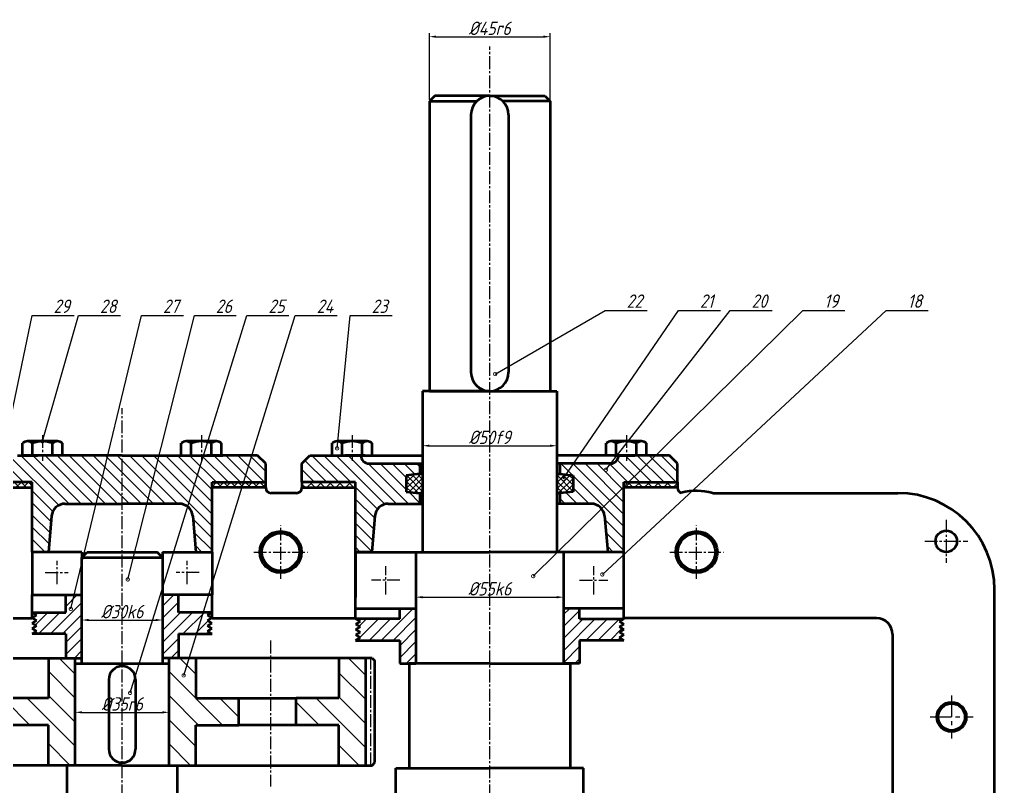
# Model space of a CAD drawing. Header units: millimetres. Extents: x 0 to 3756, y 0 to 2107.
# Drawn here: x 2728.8 to 3092.2, y 1415.7 to 1701.6 of the extents above; entities that cross this region are included whole.
import ezdxf
from ezdxf import colors
from ezdxf.entities.mleader import LeaderData, LeaderLine
from ezdxf.math import Vec2, Vec3

# ---------------------------------------------------------------- set-up
doc = ezdxf.new("R2010")
doc.units = ezdxf.units.MM
doc.header["$LTSCALE"] = 0.25
doc.linetypes.add('CENTER', pattern=[50.8, 31.75, -6.35, 6.35, -6.35])
doc.linetypes.add('CENTER2', pattern=[28.575, 19.05, -3.175, 3.175, -3.175])
for name, color, linetype, lineweight in [('中心线', 7, 'CENTER', 25), ('点划线', 7, 'CENTER2', 25), ('粗实线', 7, 'Continuous', 50), ('细实线', 7, 'Continuous', 25)]:
    doc.layers.add(name, color=color, linetype=linetype, lineweight=lineweight)
doc.styles.add('gbeitc', font='gbeitc.shx', dxfattribs={"height": 5, "bigfont": 'gbcbig.shx'})
doc.dimstyles.new('ISO-25', dxfattribs={"dimtxt": 5, "dimasz": 2.1875, "dimexe": 1.25, "dimexo": 0.625, "dimtad": 1, "dimtoh": 1, "dimdec": 3, "dimdsep": 46, "dimtxsty": 'gbeitc', "dimcen": 2.5, "dimadec": 0, "dimazin": 0, "dimtfac": 1, "dimtdec": 3, "dimtmove": 0, "dimatfit": 3, "dimfxl": 1, "dimarcsym": 0})

# ---------------------------------------------------------------- blocks, each defined once
blk = doc.blocks.new('*D46')
at = {"layer": 'Defpoints', "color": 0, "transparency": 16777216}
for p in [(2926.59, 1695.17), (2881.59, 1671.08), (2926.59, 1671.08)]:
    blk.add_point(p, dxfattribs=at)
at = {"layer": '细实线', "color": 0, "lineweight": -2, "transparency": 16777216}
for p, q in [((2881.59, 1671.71), (2881.59, 1696.42)), ((2884.09, 1695.17), (2924.09, 1695.17)), ((2926.59, 1671.71), (2926.59, 1696.42))]:
    blk.add_line(p, q, dxfattribs=at)
at = {"layer": '细实线', "color": 0, "transparency": 16777216}
for points in [[(2884.09, 1695.59), (2884.09, 1694.75), (2881.59, 1695.17)], [(2924.09, 1695.59), (2924.09, 1694.75), (2926.59, 1695.17)]]:
    blk.add_solid(points, dxfattribs=at)
at = {"layer": '细实线', "color": 0, "transparency": 16777216, "insert": (2904.09, 1698.29), "char_height": 5, "attachment_point": 5, "style": 'gbeitc'}
blk.add_mtext('%%C45r6', dxfattribs=at)
blk = doc.blocks.new('*D47')
at = {"layer": 'Defpoints', "color": 0, "transparency": 16777216}
for p in [(2929.09, 1542.71), (2879.09, 1524.97), (2929.09, 1524.97)]:
    blk.add_point(p, dxfattribs=at)
at = {"layer": '细实线', "color": 0, "lineweight": -2, "transparency": 16777216}
for p, q in [((2879.09, 1525.6), (2879.09, 1543.96)), ((2881.59, 1542.71), (2926.59, 1542.71)), ((2929.09, 1525.6), (2929.09, 1543.96))]:
    blk.add_line(p, q, dxfattribs=at)
at = {"layer": '细实线', "color": 0, "transparency": 16777216}
for points in [[(2881.59, 1543.13), (2881.59, 1542.29), (2879.09, 1542.71)], [(2926.59, 1543.13), (2926.59, 1542.29), (2929.09, 1542.71)]]:
    blk.add_solid(points, dxfattribs=at)
at = {"layer": '细实线', "color": 0, "transparency": 16777216, "insert": (2904.09, 1545.84), "char_height": 5, "attachment_point": 5, "style": 'gbeitc'}
blk.add_mtext('%%C50f9', dxfattribs=at)
blk = doc.blocks.new('*D48')
at = {"layer": 'Defpoints', "color": 0, "transparency": 16777216}
for p in [(2931.59, 1486.26), (2876.59, 1482.08), (2931.59, 1482.08)]:
    blk.add_point(p, dxfattribs=at)
at = {"layer": '细实线', "color": 0, "lineweight": -2, "transparency": 16777216}
for p, q in [((2876.59, 1482.71), (2876.59, 1487.51)), ((2931.59, 1482.71), (2931.59, 1487.51)), ((2879.09, 1486.26), (2929.09, 1486.26))]:
    blk.add_line(p, q, dxfattribs=at)
at = {"layer": '细实线', "color": 0, "transparency": 16777216}
for points in [[(2879.09, 1486.67), (2879.09, 1485.84), (2876.59, 1486.26)], [(2929.09, 1486.67), (2929.09, 1485.84), (2931.59, 1486.26)]]:
    blk.add_solid(points, dxfattribs=at)
at = {"layer": '细实线', "color": 0, "transparency": 16777216, "insert": (2904.09, 1489.38), "char_height": 5, "attachment_point": 5, "style": 'gbeitc'}
blk.add_mtext('%%C55k6', dxfattribs=at)
blk = doc.blocks.new('*D53')
at = {"layer": 'Defpoints', "color": 0, "transparency": 16777216}
for p in [(2749.59, 1461.58), (2784.59, 1461.58), (2784.59, 1443.34)]:
    blk.add_point(p, dxfattribs=at)
at = {"layer": '细实线', "color": 0, "lineweight": -2, "transparency": 16777216}
for p, q in [((2749.59, 1460.96), (2749.59, 1442.09)), ((2784.59, 1460.96), (2784.59, 1442.09)), ((2752.09, 1443.34), (2782.09, 1443.34))]:
    blk.add_line(p, q, dxfattribs=at)
at = {"layer": '细实线', "color": 0, "transparency": 16777216}
for points in [[(2752.09, 1443.76), (2752.09, 1442.93), (2749.59, 1443.34)], [(2782.09, 1443.76), (2782.09, 1442.93), (2784.59, 1443.34)]]:
    blk.add_solid(points, dxfattribs=at)
at = {"layer": '细实线', "color": 0, "transparency": 16777216, "insert": (2767.09, 1446.47), "char_height": 5, "attachment_point": 5, "style": 'gbeitc'}
blk.add_mtext('%%C35r6', dxfattribs=at)
blk = doc.blocks.new('*D54')
at = {"layer": 'Defpoints', "color": 0, "transparency": 16777216}
for p in [(2752.09, 1487.08), (2782.09, 1487.08), (2782.09, 1477.75)]:
    blk.add_point(p, dxfattribs=at)
at = {"layer": '细实线', "color": 0, "lineweight": -2, "transparency": 16777216}
for p, q in [((2752.09, 1486.46), (2752.09, 1476.5)), ((2782.09, 1486.46), (2782.09, 1476.5)), ((2754.59, 1477.75), (2779.59, 1477.75))]:
    blk.add_line(p, q, dxfattribs=at)
at = {"layer": '细实线', "color": 0, "transparency": 16777216}
for points in [[(2754.59, 1478.17), (2754.59, 1477.33), (2752.09, 1477.75)], [(2779.59, 1478.17), (2779.59, 1477.33), (2782.09, 1477.75)]]:
    blk.add_solid(points, dxfattribs=at)
at = {"layer": '细实线', "color": 0, "transparency": 16777216, "insert": (2767.09, 1480.88), "char_height": 5, "attachment_point": 5, "style": 'gbeitc'}
blk.add_mtext('%%C30k6', dxfattribs=at)
blk = doc.blocks.new('_DotSmall')
at = {"color": 0, "linetype": 'ByBlock', "const_width": 0.5}
blk.add_lwpolyline([(-0.0625, 0, 1), (0.0625, 0, 1)], format="xyb", close=True, dxfattribs=at)

msp = doc.modelspace()

# ---------------------------------------------------------------- hatches: boundary and pattern name
at = {"layer": '点划线'}
h = msp.add_hatch(dxfattribs=at)
h.set_pattern_fill('ANSI31', color=256, angle=180)
h.set_pattern_definition([(225, (184.815, 277.62), (2.245064, -2.245064), [])])
h.paths.add_polyline_path([(2876.5918, 1342.5847), (2871.5918, 1342.5847), (2870.5918, 1342.5847), (2870.5918, 1340.0847), (2854.0894, 1340.0847), (2855.8194, 1339.0847), (2854.0894, 1338.0847), (2855.8194, 1337.0847), (2854.0894, 1336.0847), (2855.8194, 1335.0847), (2854.0894, 1334.0847), (2855.8194, 1333.0847), (2854.0894, 1332.0847), (2870.5918, 1332.0847), (2870.5918, 1327.5847), (2876.5918, 1327.5847)])
h.paths.add_polyline_path([(2954.0942, 1336.0847), (2952.3642, 1337.0847), (2954.0942, 1338.0847), (2952.3642, 1339.0847), (2954.0942, 1340.0847), (2937.5918, 1340.0847), (2937.5918, 1342.5847), (2936.5918, 1342.5847), (2931.5918, 1342.5847), (2931.5918, 1327.5847), (2937.5918, 1327.5847), (2937.5918, 1332.0847), (2954.0942, 1332.0847), (2952.3642, 1333.0847), (2954.0942, 1334.0847), (2952.3642, 1335.0847)])
h.paths.add_polyline_path([(2876.5918, 1482.0847), (2870.5918, 1482.0847), (2870.5918, 1478.1774), (2854.0712, 1478.1774), (2855.8012, 1477.1774), (2854.0712, 1476.1774), (2855.8012, 1475.1774), (2854.0712, 1474.1774), (2855.8012, 1473.1774), (2854.0712, 1472.1774), (2855.8012, 1471.1774), (2854.0712, 1470.1774), (2870.5918, 1470.1774), (2870.5918, 1461.5847), (2876.5918, 1461.5847)])
h.paths.add_polyline_path([(2952.3823, 1475.1774), (2954.1123, 1476.1774), (2952.3823, 1477.1774), (2954.1123, 1478.1774), (2937.5918, 1478.1774), (2937.5918, 1482.0847), (2931.5918, 1482.0847), (2931.5918, 1461.5847), (2937.5918, 1461.5847), (2937.5918, 1470.1774), (2954.1123, 1470.1774), (2952.3823, 1471.1774), (2954.1123, 1472.1774), (2952.3823, 1473.1774), (2954.1123, 1474.1774)])
at = {"layer": '细实线'}
h = msp.add_hatch(dxfattribs=at)
h.set_pattern_fill('ANSI31', color=256, angle=90)
h.set_pattern_definition([(135, (4085.9597, -1303.758), (-2.245064, -2.245064), [])])
h.paths.add_polyline_path([(2740.7867, 1293.142), (2739.5918, 1306.5847), (2733.5918, 1306.5847), (2733.5918, 1290.5847), (2733.5918, 1282.5847), (2733.5918, 1280.5847), (2713.5918, 1280.5847), (2713.5918, 1273.5847), (2716.5918, 1270.5847), (2719.0918, 1270.5847), (2728.0918, 1270.5847), (2735.5918, 1270.5847), (2737.0649, 1270.5847), (2767.0918, 1270.5847), (2767.0918, 1288.5847), (2745.767, 1288.5847, -0.3884789)])
h.paths.add_polyline_path([(2788.4165, 1288.5847), (2767.0918, 1288.5847), (2767.0918, 1270.5847), (2797.1187, 1270.5847), (2804.6242, 1270.5847), (2806.0918, 1270.5847), (2815.0918, 1270.5847), (2817.5918, 1270.5847), (2820.5918, 1273.5847), (2820.5918, 1280.5847), (2800.5918, 1280.5847), (2800.5918, 1282.5847), (2800.5918, 1290.5847), (2800.5918, 1306.5847), (2794.5918, 1306.5847), (2793.3969, 1293.142, -0.3884789)])
h.paths.add_polyline_path([(2737.0649, 1539.0847), (2729.5593, 1539.0847), (2728.0918, 1539.0847), (2719.0918, 1539.0847), (2716.5918, 1539.0847), (2713.5918, 1536.0847), (2713.5918, 1529.0847), (2733.5918, 1529.0847), (2733.5918, 1527.0847), (2733.5918, 1519.0847), (2733.5918, 1503.0847), (2739.5918, 1503.0847), (2740.7867, 1516.5274, -0.3884789), (2745.767, 1521.0847), (2767.0918, 1521.0847), (2767.0918, 1539.0847)])
h.paths.add_polyline_path([(2767.0918, 1539.0847), (2767.0918, 1521.0847), (2788.4165, 1521.0847, -0.3884789), (2793.3969, 1516.5274), (2794.5918, 1503.0847), (2800.5918, 1503.0847), (2800.5918, 1519.0847), (2800.5918, 1527.0847), (2800.5918, 1529.0847), (2820.5918, 1529.0847), (2820.5918, 1536.0847), (2817.5918, 1539.0847), (2815.0918, 1539.0847), (2806.0918, 1539.0847), (2798.5918, 1539.0847), (2797.1187, 1539.0847)])
h = msp.add_hatch(dxfattribs=at)
h.set_pattern_fill('ANSI31', color=256, angle=90)
h.set_pattern_definition([(135, (3866.645, -1303.758), (-2.245064, -2.245064), [])])
h.paths.add_polyline_path([(2866.267, 1288.5847, -0.3884789), (2861.2867, 1293.142), (2860.0918, 1306.5847), (2854.0918, 1306.5847), (2854.0918, 1290.5847), (2854.0918, 1282.5847), (2854.0918, 1280.5847), (2834.0918, 1280.5847), (2834.0918, 1273.5847), (2837.0918, 1270.5847), (2839.5918, 1270.5847), (2904.0918, 1270.5847), (2904.0918, 1288.5847)])
h.paths.add_polyline_path([(2904.0918, 1288.5847), (2904.0918, 1270.5847), (2968.5918, 1270.5847), (2971.0918, 1270.5847), (2974.0918, 1273.5847), (2974.0918, 1280.5847), (2954.0918, 1280.5847), (2954.0918, 1282.5847), (2954.0918, 1290.5847), (2954.0918, 1306.5847), (2948.0918, 1306.5847), (2946.8969, 1293.142, -0.3884789), (2941.9165, 1288.5847)])
h.paths.add_polyline_path([(2859.0918, 1536.0847, -0.41421356), (2856.0918, 1539.0847), (2850.0593, 1539.0847), (2848.5918, 1539.0847), (2839.5918, 1539.0847), (2837.0918, 1539.0847), (2834.0918, 1536.0847), (2834.0918, 1529.0847), (2854.0918, 1529.0847), (2854.0918, 1527.0847), (2854.0918, 1519.0847), (2854.0918, 1503.0847), (2860.0918, 1503.0847), (2861.2867, 1516.5274, -0.3884789), (2866.267, 1521.0847), (2873.0918, 1521.0847), (2877.9995, 1521.0847), (2877.9995, 1524.9708), (2872.9995, 1525.5847), (2872.9995, 1531.5847), (2877.9995, 1532.1986), (2877.9995, 1536.0847), (2873.0918, 1536.0847)])
h.paths.add_polyline_path([(2935.0918, 1536.0847), (2930.1841, 1536.0847), (2930.1841, 1532.1986), (2935.1841, 1531.5847), (2935.1841, 1525.5847), (2930.1841, 1524.9708), (2930.1841, 1521.0847), (2935.0918, 1521.0847), (2941.9165, 1521.0847, -0.3884789), (2946.8969, 1516.5274), (2948.0918, 1503.0847), (2954.0918, 1503.0847), (2954.0918, 1519.0847), (2954.0918, 1527.0847), (2954.0918, 1529.0847), (2974.0918, 1529.0847), (2974.0918, 1536.0847), (2971.0918, 1539.0847), (2968.5918, 1539.0847), (2959.5918, 1539.0847), (2952.0918, 1539.0847, -0.41421356), (2949.0918, 1536.0847)])
h = msp.add_hatch(dxfattribs=at)
h.set_pattern_fill('ANSI37', color=256, scale=0.5, angle=180)
h.set_pattern_definition([(225, (184.815, 277.62), (1.122532, -1.122532), []), (315, (184.815, 277.62), (1.122532, 1.122532), [])])
h.paths.add_polyline_path([(2872.9995, 1525.5847), (2877.9995, 1524.9708), (2879.0918, 1524.9708), (2879.0918, 1532.1986), (2877.9995, 1532.1986), (2872.9995, 1531.5847)])
h.paths.add_polyline_path([(2930.1841, 1532.1986), (2929.0918, 1532.1986), (2929.0918, 1524.9708), (2930.1841, 1524.9708), (2935.1841, 1525.5847), (2935.1841, 1531.5847)])
h = msp.add_hatch(dxfattribs=at)
h.set_pattern_fill('ANSI37', color=256, scale=0.6, angle=180)
h.set_pattern_definition([(225, (4085.9597, -1303.7581), (1.3470384, -1.3470384), []), (315, (4085.9597, -1303.7581), (1.3470384, 1.3470384), [])])
h.paths.add_polyline_path([(2713.5918, 1282.5847), (2713.5918, 1280.5847), (2733.5918, 1280.5847), (2733.5918, 1282.5847)])
h.paths.add_polyline_path([(2820.5918, 1280.5847), (2820.5918, 1282.5847), (2800.5918, 1282.5847), (2800.5918, 1280.5847)])
h.paths.add_polyline_path([(2713.5918, 1529.0847), (2713.5918, 1527.0847), (2733.5918, 1527.0847), (2733.5918, 1529.0847)])
h.paths.add_polyline_path([(2820.5918, 1527.0847), (2820.5918, 1529.0847), (2800.5918, 1529.0847), (2800.5918, 1527.0847)])
h = msp.add_hatch(dxfattribs=at)
h.set_pattern_fill('ANSI37', color=256, scale=0.8, angle=180)
h.set_pattern_definition([(225, (3866.645, -1303.758), (1.7960512, -1.7960512), []), (315, (3866.645, -1303.758), (1.7960512, 1.7960512), [])])
h.paths.add_polyline_path([(2834.0918, 1282.5847), (2834.0918, 1280.5847), (2854.0918, 1280.5847), (2854.0918, 1282.5847)])
h.paths.add_polyline_path([(2954.0918, 1282.5847), (2954.0918, 1280.5847), (2974.0918, 1280.5847), (2974.0918, 1282.5847)])
h.paths.add_polyline_path([(2834.0918, 1529.0847), (2834.0918, 1527.0847), (2854.0918, 1527.0847), (2854.0918, 1529.0847)])
h.paths.add_polyline_path([(2974.0918, 1527.0847), (2974.0918, 1529.0847), (2954.0918, 1529.0847), (2954.0918, 1527.0847)])
h = msp.add_hatch(dxfattribs=at)
h.set_pattern_fill('ANSI31', color=256, angle=180)
h.set_pattern_definition([(225, (4085.9597, -1303.758), (2.245064, -2.245064), [])])
h.paths.add_polyline_path([(2733.5918, 1337.0847), (2735.3218, 1336.0847), (2733.5918, 1335.0847), (2735.3218, 1334.0847), (2733.5918, 1333.0847), (2735.3218, 1332.0847), (2733.5918, 1331.0847), (2735.3218, 1330.0847), (2733.5918, 1329.0847), (2746.0918, 1329.0847), (2746.0918, 1322.5847), (2752.0918, 1322.5847), (2752.0918, 1341.0847), (2746.0918, 1341.0847), (2746.0918, 1337.0847)])
h.paths.add_polyline_path([(2746.0918, 1472.5847), (2746.0918, 1463.5847), (2752.0918, 1463.5847), (2752.0918, 1487.0847), (2746.0918, 1487.0847), (2746.0918, 1480.5847), (2733.5918, 1480.5847), (2735.3218, 1479.5847), (2733.5918, 1478.5847), (2735.3218, 1477.5847), (2733.5918, 1476.5847), (2735.3218, 1475.5847), (2733.5918, 1474.5847), (2735.3218, 1473.5847), (2733.5918, 1472.5847)])
h.paths.add_polyline_path([(2788.0918, 1329.0847), (2800.5918, 1329.0847), (2798.8618, 1330.0847), (2800.5918, 1331.0847), (2798.8618, 1332.0847), (2800.5918, 1333.0847), (2798.8618, 1334.0847), (2800.5918, 1335.0847), (2798.8618, 1336.0847), (2800.5918, 1337.0847), (2788.0918, 1337.0847), (2788.0918, 1341.0847), (2782.0918, 1341.0847), (2782.0918, 1322.5847), (2788.0918, 1322.5847)])
h.paths.add_polyline_path([(2782.0918, 1463.5847), (2788.0918, 1463.5847), (2788.0918, 1472.5847), (2800.5918, 1472.5847), (2798.8618, 1473.5847), (2800.5918, 1474.5847), (2798.8618, 1475.5847), (2800.5918, 1476.5847), (2798.8618, 1477.5847), (2800.5918, 1478.5847), (2798.8618, 1479.5847), (2800.5918, 1480.5847), (2788.0918, 1480.5847), (2788.0918, 1487.0847), (2782.0918, 1487.0847)])
h = msp.add_hatch(dxfattribs=at)
h.set_pattern_fill('ANSI31', color=256, scale=2, angle=90)
h.set_pattern_definition([(135, (184.815, 277.62), (-4.490128, -4.490128), [])])
h.paths.add_polyline_path([(2686.2768, 1448.5847), (2686.2768, 1463.5847), (2676.2768, 1463.5847), (2676.2768, 1423.5847), (2686.2768, 1423.5847), (2686.2768, 1438.5847), (2702.2768, 1438.5847), (2702.2768, 1448.5847)])
h.paths.add_polyline_path([(2723.5918, 1448.5847), (2723.5918, 1438.5847), (2739.5918, 1438.5847), (2739.5918, 1423.5847), (2749.5918, 1423.5847), (2749.5918, 1462.5847), (2749.5918, 1463.5847), (2746.0918, 1463.5847), (2739.5918, 1463.5847), (2739.5918, 1448.5847)])
h.paths.add_polyline_path([(2794.5918, 1438.5847), (2810.5918, 1438.5847), (2810.5918, 1448.5847), (2794.5918, 1448.5847), (2794.5918, 1463.5847), (2784.5918, 1463.5847), (2784.5918, 1462.5847), (2784.5918, 1423.5847), (2794.5918, 1423.5847)])
h.paths.add_polyline_path([(2857.9068, 1463.5847), (2847.9068, 1463.5847), (2847.9068, 1448.5847), (2831.9068, 1448.5847), (2831.9068, 1438.5847), (2847.9068, 1438.5847), (2847.9068, 1423.5847), (2857.9068, 1423.5847)])

# ---------------------------------------------------------------- linework, layer by layer
at = {"layer": '中心线'}
for p, q in [((3076.2259, 1449.634), (3076.2259, 1433.634)), ((3068.2259, 1441.634), (3084.2259, 1441.634))]:
    msp.add_line(p, q, dxfattribs=at)
at = {"layer": '点划线'}
for p, q in [((2904.0918, 1254.4958), (2904.0918, 1691.4997)), ((2767.0918, 1254.4958), (2767.0918, 1556.6568)), ((2737.3933, 1546.6934), (2737.3933, 1537.1322)), ((2796.6173, 1546.6934), (2796.6173, 1537.1322)), ((2852.8234, 1546.6934), (2852.8234, 1537.1322)), ((2955.0142, 1546.6934), (2955.0142, 1537.1322)), ((2826.1785, 1493.0847), (2826.1785, 1513.0847)), ((2981.1914, 1493.0847), (2981.1914, 1513.0847)), ((3074.2259, 1515.0847), (3074.2259, 1499.0847)), ((3066.2259, 1507.0847), (3082.2259, 1507.0847)), ((2816.1785, 1503.0847), (2836.1785, 1503.0847)), ((2971.1914, 1503.0847), (2991.1914, 1503.0847)), ((2742.8418, 1491.1044), (2742.8418, 1499.8058)), ((2791.3418, 1491.1044), (2791.3418, 1499.8058)), ((2865.3418, 1487.3114), (2865.3418, 1497.858)), ((2942.8418, 1487.3114), (2942.8418, 1497.858)), ((2738.4455, 1495.4551), (2746.918, 1495.4551)), ((2795.738, 1495.4551), (2787.2655, 1495.4551)), ((2870.6151, 1492.5847), (2860.0685, 1492.5847)), ((2937.5685, 1492.5847), (2948.1151, 1492.5847)), ((2822.4368, 1470.0736), (2822.4368, 1415.7551)), ((2859.7818, 1423.5847), (2859.7818, 1463.5847))]:
    msp.add_line(p, q, dxfattribs=at)
at = {"layer": '粗实线'}
for p, q in [((2883.5918, 1673.0847), (2881.5918, 1671.0847)), ((2904.0918, 1673.0847), (2883.5918, 1673.0847)), ((2904.0918, 1673.0847), (2924.5918, 1673.0847)), ((2924.5918, 1673.0847), (2926.5918, 1671.0847)), ((2881.5918, 1671.0847), (2881.5918, 1563.0847)), ((2881.5918, 1671.0847), (2899.1928, 1671.0847)), ((2926.5918, 1671.0847), (2908.9907, 1671.0847)), ((2926.5918, 1671.0847), (2926.5918, 1563.0847)), ((2897.0918, 1666.0847), (2897.0918, 1570.0847)), ((2911.0918, 1666.0847), (2911.0918, 1570.0847)), ((2904.0918, 1563.0847), (2879.0918, 1563.0847)), ((2879.0918, 1563.0847), (2879.0918, 1503.0847)), ((2881.5918, 1563.0847), (2904.0918, 1563.0847)), ((2904.0918, 1563.0847), (2926.5918, 1563.0847)), ((2904.0918, 1563.0847), (2929.0918, 1563.0847)), ((2929.0918, 1563.0847), (2929.0918, 1503.0847)), ((2729.8877, 1539.0847), (2729.8877, 1543.6075)), ((2743.0225, 1544.3847), (2731.7641, 1544.3847)), ((2733.6405, 1539.0847), (2733.6405, 1543.6075)), ((2741.1461, 1539.0847), (2741.1461, 1543.6075)), ((2744.8988, 1539.0847), (2744.8988, 1543.6075)), ((2789.1117, 1539.0847), (2789.1117, 1543.6075)), ((2802.2465, 1544.3847), (2790.9881, 1544.3847)), ((2792.8645, 1539.0847), (2792.8645, 1543.6075)), ((2800.3701, 1539.0847), (2800.3701, 1543.6075)), ((2804.1228, 1539.0847), (2804.1228, 1543.6075)), ((2845.3178, 1539.0847), (2845.3178, 1543.6075)), ((2858.4526, 1544.3847), (2847.1942, 1544.3847)), ((2849.0706, 1539.0847), (2849.0706, 1543.6075)), ((2856.5762, 1539.0847), (2856.5762, 1543.6075)), ((2860.329, 1539.0847), (2860.329, 1543.6075)), ((2947.5087, 1539.0847), (2947.5087, 1543.6075)), ((2960.6434, 1544.3847), (2949.385, 1544.3847)), ((2951.2614, 1539.0847), (2951.2614, 1543.6075)), ((2958.767, 1539.0847), (2958.767, 1543.6075)), ((2962.5198, 1539.0847), (2962.5198, 1543.6075)), ((2728.0918, 1539.0847), (2735.5918, 1539.0847)), ((2737.0649, 1539.0847), (2729.5593, 1539.0847)), ((2767.0918, 1539.0847), (2737.0649, 1539.0847)), ((2767.0918, 1539.0847), (2797.1187, 1539.0847)), ((2797.1187, 1539.0847), (2804.6242, 1539.0847)), ((2806.0918, 1539.0847), (2798.5918, 1539.0847)), ((2815.0918, 1539.0847), (2806.0918, 1539.0847)), ((2817.5918, 1539.0847), (2815.0918, 1539.0847)), ((2820.5918, 1536.0847), (2817.5918, 1539.0847)), ((2834.0918, 1536.0847), (2837.0918, 1539.0847)), ((2837.0918, 1539.0847), (2839.5918, 1539.0847)), ((2839.5918, 1539.0847), (2848.5918, 1539.0847)), ((2848.5918, 1539.0847), (2856.0918, 1539.0847)), ((2857.5649, 1539.0847), (2850.0593, 1539.0847)), ((2856.0918, 1539.0847), (2879.0918, 1539.0847)), ((2857.5649, 1539.0847), (2865.0704, 1539.0847)), ((2952.0918, 1539.0847), (2929.0918, 1539.0847)), ((2950.6187, 1539.0847), (2943.1131, 1539.0847)), ((2950.6187, 1539.0847), (2958.1242, 1539.0847)), ((2959.5918, 1539.0847), (2952.0918, 1539.0847)), ((2968.5918, 1539.0847), (2959.5918, 1539.0847)), ((2971.0918, 1539.0847), (2968.5918, 1539.0847)), ((2974.0918, 1536.0847), (2971.0918, 1539.0847)), ((2820.5918, 1529.0847), (2820.5918, 1536.0847)), ((2834.0918, 1529.0847), (2834.0918, 1536.0847)), ((2859.0918, 1536.0847), (2873.0918, 1536.0847)), ((2873.0918, 1536.0847), (2879.0918, 1536.0847)), ((2877.9995, 1536.0847), (2877.9995, 1532.1986)), ((2935.0918, 1536.0847), (2929.0918, 1536.0847)), ((2930.1841, 1536.0847), (2930.1841, 1532.1986)), ((2949.0918, 1536.0847), (2935.0918, 1536.0847)), ((2974.0918, 1529.0847), (2974.0918, 1536.0847)), ((2877.9995, 1532.1986), (2872.9995, 1531.5847)), ((2872.9995, 1531.5847), (2872.9995, 1525.5847)), ((2879.0918, 1532.1986), (2877.9995, 1532.1986)), ((2929.0918, 1532.1986), (2930.1841, 1532.1986)), ((2930.1841, 1532.1986), (2935.1841, 1531.5847)), ((2935.1841, 1531.5847), (2935.1841, 1525.5847)), ((2733.5918, 1529.0847), (2713.5918, 1529.0847)), ((2713.5918, 1527.0847), (2733.5918, 1527.0847)), ((2733.5918, 1527.0847), (2733.5918, 1529.0847)), ((2733.5918, 1519.0847), (2733.5918, 1527.0847)), ((2800.5918, 1527.0847), (2800.5918, 1529.0847)), ((2800.5918, 1529.0847), (2820.5918, 1529.0847)), ((2800.5918, 1519.0847), (2800.5918, 1527.0847)), ((2820.5918, 1527.0847), (2800.5918, 1527.0847)), ((2820.5918, 1527.0847), (2820.5918, 1529.0847)), ((2834.0918, 1529.0847), (2834.0918, 1527.0847)), ((2854.0918, 1529.0847), (2834.0918, 1529.0847)), ((2834.0918, 1527.0847), (2854.0918, 1527.0847)), ((2854.0918, 1527.0847), (2854.0918, 1529.0847)), ((2854.0918, 1519.0847), (2854.0918, 1527.0847)), ((2954.0918, 1527.0847), (2954.0918, 1529.0847)), ((2954.0918, 1529.0847), (2974.0918, 1529.0847)), ((2954.0918, 1519.0847), (2954.0918, 1527.0847)), ((2974.0918, 1527.0847), (2954.0918, 1527.0847)), ((2974.0918, 1529.0847), (2974.0918, 1527.0847)), ((2832.0918, 1525.0847), (2822.5918, 1525.0847)), ((2872.9995, 1525.5847), (2877.9995, 1524.9708)), ((2877.9995, 1524.9708), (2877.9995, 1521.0847)), ((2877.9995, 1524.9708), (2879.0918, 1524.9708)), ((2930.1841, 1524.9708), (2929.0918, 1524.9708)), ((2935.1841, 1525.5847), (2930.1841, 1524.9708)), ((2930.1841, 1524.9708), (2930.1841, 1521.0847)), ((2987.2262, 1525.0847), (3056.2259, 1525.0847)), ((2733.5918, 1503.0847), (2733.5918, 1519.0847)), ((2745.767, 1521.0847), (2767.0918, 1521.0847)), ((2788.4165, 1521.0847), (2767.0918, 1521.0847)), ((2800.5918, 1503.0847), (2800.5918, 1519.0847)), ((2854.0918, 1503.0847), (2854.0918, 1519.0847)), ((2866.267, 1521.0847), (2873.0918, 1521.0847)), ((2873.0918, 1521.0847), (2879.0918, 1521.0847)), ((2935.0918, 1521.0847), (2929.0918, 1521.0847)), ((2941.9165, 1521.0847), (2935.0918, 1521.0847)), ((2954.0918, 1503.0847), (2954.0918, 1519.0847)), ((2740.7867, 1516.5274), (2739.5918, 1503.0847)), ((2793.3969, 1516.5274), (2794.5918, 1503.0847)), ((2861.2867, 1516.5274), (2860.0918, 1503.0847)), ((2946.8969, 1516.5274), (2948.0918, 1503.0847)), ((2752.0918, 1503.0847), (2733.5918, 1503.0847)), ((2733.5918, 1503.0847), (2733.5918, 1487.0847)), ((2752.0918, 1503.0847), (2752.0918, 1501.0847)), ((2752.0918, 1501.0847), (2754.0918, 1503.0847)), ((2752.0918, 1461.5847), (2752.0918, 1501.0847)), ((2752.0918, 1501.0847), (2782.0918, 1501.0847)), ((2754.0918, 1503.0847), (2780.0918, 1503.0847)), ((2782.0918, 1501.0847), (2780.0918, 1503.0847)), ((2782.0918, 1503.0847), (2800.5918, 1503.0847)), ((2782.0918, 1503.0847), (2782.0918, 1501.0847)), ((2782.0918, 1501.0847), (2782.0918, 1461.5847)), ((2800.5918, 1503.0847), (2800.5918, 1487.0847)), ((2854.0918, 1482.0847), (2854.0918, 1503.0847)), ((2854.0918, 1503.0847), (2876.5918, 1503.0847)), ((2854.0918, 1503.0847), (2854.0918, 1486.0847)), ((2860.0918, 1503.0847), (2854.0918, 1503.0847)), ((2876.5918, 1503.0847), (2876.5918, 1461.5847)), ((2876.5918, 1503.0847), (2904.0918, 1503.0847)), ((2931.5918, 1503.0847), (2904.0918, 1503.0847)), ((2931.5918, 1503.0847), (2931.5918, 1461.5847)), ((2954.0918, 1503.0847), (2931.5918, 1503.0847)), ((2954.0918, 1482.0847), (2954.0918, 1503.0847)), ((2733.5918, 1487.0847), (2752.0918, 1487.0847)), ((2733.5918, 1478.4333), (2733.5918, 1487.0847)), ((2746.0918, 1480.5847), (2746.0918, 1487.0847)), ((2800.5918, 1487.0847), (2782.0918, 1487.0847)), ((2788.0918, 1480.5847), (2788.0918, 1487.0847)), ((2800.5918, 1478.4333), (2800.5918, 1487.0847)), ((3092.2259, 1320.5847), (3092.2259, 1489.0847)), ((2854.0918, 1478.4333), (2854.0918, 1486.0847)), ((2954.0918, 1478.4333), (2954.0918, 1486.0847)), ((2735.3218, 1479.5847), (2733.5918, 1480.5847)), ((2733.5918, 1480.5847), (2746.0918, 1480.5847)), ((2733.5918, 1478.5847), (2735.3218, 1479.5847)), ((2800.5918, 1480.5847), (2788.0918, 1480.5847)), ((2798.8618, 1479.5847), (2800.5918, 1480.5847)), ((2800.5918, 1478.5847), (2798.8618, 1479.5847)), ((2854.0918, 1482.0847), (2876.5918, 1482.0847)), ((2870.5918, 1478.1774), (2870.5918, 1482.0847)), ((2954.0918, 1482.0847), (2931.5918, 1482.0847)), ((2937.5918, 1478.1774), (2937.5918, 1482.0847)), ((2691.0918, 1478.4333), (2733.5918, 1478.4333)), ((2735.3218, 1477.5847), (2733.5918, 1478.5847)), ((2733.5918, 1476.5847), (2735.3218, 1477.5847)), ((2735.3218, 1475.5847), (2733.5918, 1476.5847)), ((2733.5918, 1474.5847), (2735.3218, 1475.5847)), ((2798.8618, 1477.5847), (2800.5918, 1478.5847)), ((2800.5918, 1476.5847), (2798.8618, 1477.5847)), ((2798.8618, 1475.5847), (2800.5918, 1476.5847)), ((2800.5918, 1474.5847), (2798.8618, 1475.5847)), ((2800.5918, 1478.4333), (2854.0918, 1478.4333)), ((2870.5918, 1478.1774), (2854.0712, 1478.1774)), ((2854.0712, 1478.1774), (2855.8012, 1477.1774)), ((2855.8012, 1477.1774), (2854.0712, 1476.1774)), ((2854.0712, 1476.1774), (2855.8012, 1475.1774)), ((2937.5918, 1478.1774), (2954.1123, 1478.1774)), ((2954.1123, 1478.1774), (2952.3823, 1477.1774)), ((2952.3823, 1477.1774), (2954.1123, 1476.1774)), ((2954.1123, 1476.1774), (2952.3823, 1475.1774)), ((3048.2259, 1478.4333), (2954.0918, 1478.4333)), ((2735.3218, 1473.5847), (2733.5918, 1474.5847)), ((2733.5918, 1472.5847), (2735.3218, 1473.5847)), ((2746.0918, 1472.5847), (2733.5918, 1472.5847)), ((2746.0918, 1472.5847), (2746.0918, 1463.5847)), ((2788.0918, 1472.5847), (2800.5918, 1472.5847)), ((2788.0918, 1472.5847), (2788.0918, 1463.5847)), ((2798.8618, 1473.5847), (2800.5918, 1474.5847)), ((2800.5918, 1472.5847), (2798.8618, 1473.5847)), ((2855.8012, 1475.1774), (2854.0712, 1474.1774)), ((2854.0712, 1474.1774), (2855.8012, 1473.1774)), ((2855.8012, 1473.1774), (2854.0712, 1472.1774)), ((2854.0712, 1472.1774), (2855.8012, 1471.1774)), ((2952.3823, 1475.1774), (2954.1123, 1474.1774)), ((2954.1123, 1474.1774), (2952.3823, 1473.1774)), ((2952.3823, 1473.1774), (2954.1123, 1472.1774)), ((2954.1123, 1472.1774), (2952.3823, 1471.1774)), ((3054.2259, 1472.4333), (3054.2259, 1337.6073)), ((2855.8012, 1471.1774), (2854.0712, 1470.1774)), ((2854.0712, 1470.1774), (2870.5918, 1470.1774)), ((2870.5918, 1470.1774), (2870.5918, 1461.5847)), ((2937.5918, 1470.1774), (2937.5918, 1461.5847)), ((2954.1123, 1470.1774), (2937.5918, 1470.1774)), ((2952.3823, 1471.1774), (2954.1123, 1470.1774)), ((2673.9018, 1463.5847), (2749.5918, 1463.5847)), ((2739.5918, 1463.5847), (2739.5918, 1448.5847)), ((2746.0918, 1463.5847), (2752.0918, 1463.5847)), ((2749.5918, 1462.5847), (2749.5918, 1463.5847)), ((2749.5918, 1423.5847), (2749.5918, 1462.5847)), ((2749.5918, 1461.5847), (2784.5918, 1461.5847)), ((2788.0918, 1463.5847), (2782.0918, 1463.5847)), ((2784.5918, 1462.5847), (2784.5918, 1463.5847)), ((2860.2818, 1463.5847), (2784.5918, 1463.5847)), ((2784.5918, 1423.5847), (2784.5918, 1462.5847)), ((2794.5918, 1463.5847), (2794.5918, 1448.5847)), ((2847.9068, 1463.5847), (2847.9068, 1448.5847)), ((2857.9068, 1423.5847), (2857.9068, 1463.5847)), ((2860.2818, 1463.5847), (2861.2818, 1462.5847)), ((2861.2818, 1424.5847), (2861.2818, 1462.5847)), ((2870.5918, 1461.5847), (2876.5918, 1461.5847)), ((2904.0918, 1461.5847), (2874.0918, 1461.5847)), ((2874.0918, 1461.5847), (2874.0918, 1422.5847)), ((2904.0918, 1461.5847), (2934.0918, 1461.5847)), ((2937.5918, 1461.5847), (2931.5918, 1461.5847)), ((2934.0918, 1461.5847), (2934.0918, 1422.5847)), ((2762.0918, 1455.5847), (2762.0918, 1429.5847)), ((2772.0918, 1455.5847), (2772.0918, 1429.5847)), ((2739.5918, 1448.5847), (2723.5918, 1448.5847)), ((2794.5918, 1448.5847), (2810.5918, 1448.5847)), ((2810.5918, 1438.5847), (2810.5918, 1448.5847)), ((2810.5918, 1448.5847), (2831.9068, 1448.5847)), ((2847.9068, 1448.5847), (2831.9068, 1448.5847)), ((2831.9068, 1438.5847), (2831.9068, 1448.5847)), ((2739.5918, 1438.5847), (2723.5918, 1438.5847)), ((2739.5918, 1423.5847), (2739.5918, 1438.5847)), ((2794.5918, 1423.5847), (2794.5918, 1438.5847)), ((2794.5918, 1438.5847), (2810.5918, 1438.5847)), ((2831.9068, 1438.5847), (2810.5918, 1438.5847)), ((2847.9068, 1438.5847), (2831.9068, 1438.5847)), ((2847.9068, 1423.5847), (2847.9068, 1438.5847)), ((2860.2818, 1423.5847), (2861.2818, 1424.5847)), ((2767.0918, 1423.5847), (2673.9018, 1423.5847)), ((2746.5918, 1411.0847), (2746.5918, 1423.5847)), ((2767.0918, 1423.5847), (2860.2818, 1423.5847)), ((2787.5918, 1423.5847), (2787.5918, 1411.0847)), ((2869.0918, 1407.5847), (2869.0918, 1422.5847)), ((2869.0918, 1422.5847), (2904.0918, 1422.5847)), ((2939.0918, 1422.5847), (2904.0918, 1422.5847)), ((2939.0918, 1407.5847), (2939.0918, 1422.5847))]:
    msp.add_line(p, q, dxfattribs=at)
for centre, radius in [((2826.1785, 1503.0847), 7.75), ((2826.1785, 1503.0847), 7), ((2981.1914, 1503.0847), 7.75), ((2981.1914, 1503.0847), 7), ((3074.2259, 1507.0847), 4), ((3076.2259, 1441.634), 5.5), ((3076.2259, 1441.634), 5)]:
    msp.add_circle(centre, radius, dxfattribs=at)
for centre, radius, start, end in [((2904.0918, 1666.0847), 7, 0, 180), ((2904.0918, 1570.0847), 7, 180, 0), ((2731.7641, 1541.7311), 2.6536, 45, 135), ((2737.3933, 1534.9361), 9.4486, 66.598161, 113.401839), ((2743.0225, 1541.7311), 2.6536, 45, 135), ((2790.9881, 1541.7311), 2.6536, 45, 135), ((2796.6173, 1534.9361), 9.4486, 66.598161, 113.401839), ((2802.2465, 1541.7311), 2.6536, 45, 135), ((2847.1942, 1541.7311), 2.6536, 45, 135), ((2852.8234, 1534.9361), 9.4486, 66.598161, 113.401839), ((2858.4526, 1541.7311), 2.6536, 45, 135), ((2949.385, 1541.7311), 2.6536, 45, 135), ((2955.0142, 1534.9361), 9.4486, 66.598161, 113.401839), ((2960.6434, 1541.7311), 2.6536, 45, 135), ((2859.0918, 1539.0847), 3, 180, 270), ((2949.0918, 1539.0847), 3, 270, 0), ((2822.5918, 1527.0847), 2, 180, 270), ((2832.0918, 1527.0847), 2, 270, 0), ((2976.0918, 1527.0847), 2, 180, 252.69618), ((2981.1914, 1503.0847), 22.8127, 74.660568, 104.455119), ((3056.2259, 1489.0847), 36, 0, 90), ((2745.767, 1516.0847), 5, 90, 174.920392), ((2788.4165, 1516.0847), 5, 5.079608, 90), ((2866.267, 1516.0847), 5, 90, 174.920392), ((2941.9165, 1516.0847), 5, 5.079608, 90), ((3048.2259, 1472.4333), 6, 0, 90), ((2767.0918, 1455.5847), 5, 0, 180), ((2767.0918, 1429.5847), 5, 180, 0)]:
    msp.add_arc(centre, radius, start, end, dxfattribs=at)

# ---------------------------------------------------------------- dimensions: what is measured, and where the dimension line sits
at = {"layer": '细实线'}
for base, p1, p2, text, picture, middle in [((2926.5918, 1695.1696), (2881.5918, 1671.0847), (2926.5918, 1671.0847), '%%C<>r6', '*D46', (2904.0918, 1698.2946)), ((2929.0918, 1542.7102), (2879.0918, 1524.9708), (2929.0918, 1524.9708), '%%C<>f9', '*D47', (2904.0918, 1545.8352)), ((2931.5918, 1486.2566), (2876.5918, 1482.0847), (2931.5918, 1482.0847), '%%C<>k6', '*D48', (2904.0918, 1489.3816)), ((2782.0918, 1477.75), (2752.0918, 1487.0847), (2782.0918, 1487.0847), '%%C<>k6', '*D54', (2767.0918, 1480.875)), ((2784.5918, 1443.3428), (2749.5918, 1461.5847), (2784.5918, 1461.5847), '%%C<>r6', '*D53', (2767.0918, 1446.4678))]:
    dim = msp.add_linear_dim(base=base, p1=p1, p2=p2, text=text, dimstyle='ISO-25', override={"dimasz": 2.5, "dimdec": 2, "dimtdec": 2}, dxfattribs=at)
    dim.commit()
    dim.dimension.update_dxf_attribs({"geometry": picture, "text_midpoint": middle})

# ---------------------------------------------------------------- leaders
ml = msp.add_multileader_mtext('Standard')
ml.set_content('22', color=256, style='gbeitc')
ml.set_leader_properties()
ml.set_arrow_properties(name='DOTSMALL')
ml.build(insert=Vec2(0, 0))
ml.multileader.update_dxf_attribs({"text_left_attachment_type": 5, "text_right_attachment_type": 5, "dogleg_length": 6, "arrow_head_size": 2.5})
ctx = ml.context
ctx.base_point, ctx.char_height, ctx.arrow_head_size, ctx.plane_origin = Vec3(2953.1214, 1593.1083), 5, 2.5, Vec3(2906.1348, 1569.4447)
ctx.left_attachment, ctx.right_attachment = 5, 5
notes = []
notes.append((ctx, [(0, (1, 1, 0), (2947.1214, 1593.1083), (1, 0), 6, [(0, [(2906.1348, 1569.4447)], 0, [])])]))
ctx.mtext.insert, ctx.mtext.flow_direction = Vec3(2955.1214, 1599.1083), 5
ml = msp.add_multileader_mtext('Standard')
ml.set_content('19', color=256, style='gbeitc')
ml.set_leader_properties()
ml.set_arrow_properties(name='DOTSMALL')
ml.build(insert=Vec2(0, 0))
ml.multileader.update_dxf_attribs({"text_left_attachment_type": 5, "text_right_attachment_type": 5, "dogleg_length": 6, "arrow_head_size": 2.5})
ctx = ml.context
ctx.base_point, ctx.char_height, ctx.arrow_head_size, ctx.plane_origin = Vec3(3026.757, 1593.1083), 5, 2.5, Vec3(2920.2859, 1494.0924)
ctx.left_attachment, ctx.right_attachment = 5, 5
notes.append((ctx, [(0, (1, 1, 0), (3020.757, 1593.1083), (1, 0), 6, [(0, [(2920.2859, 1494.0924)], 0, [])])]))
ctx.mtext.insert, ctx.mtext.flow_direction = Vec3(3028.757, 1599.1083), 5
ml = msp.add_multileader_mtext('Standard')
ml.set_content('21', color=256, style='gbeitc')
ml.set_leader_properties()
ml.set_arrow_properties(name='DOTSMALL')
ml.build(insert=Vec2(0, 0))
ml.multileader.update_dxf_attribs({"text_left_attachment_type": 5, "text_right_attachment_type": 5, "dogleg_length": 6, "arrow_head_size": 2.5})
ctx = ml.context
ctx.base_point, ctx.char_height, ctx.arrow_head_size, ctx.plane_origin = Vec3(2980.4043, 1593.1083), 5, 2.5, Vec3(2931.5156, 1530.3378)
ctx.left_attachment, ctx.right_attachment = 5, 5
notes.append((ctx, [(0, (1, 1, 0), (2974.4043, 1593.1083), (1, 0), 6, [(0, [(2931.5156, 1530.3378)], 0, [])])]))
ctx.mtext.insert, ctx.mtext.flow_direction = Vec3(2982.4043, 1599.1083), 5
ml = msp.add_multileader_mtext('Standard')
ml.set_content('18', color=256, style='gbeitc')
ml.set_leader_properties()
ml.set_arrow_properties(name='DOTSMALL')
ml.build(insert=Vec2(0, 0))
ml.multileader.update_dxf_attribs({"text_left_attachment_type": 5, "text_right_attachment_type": 5, "dogleg_length": 6, "arrow_head_size": 2.5})
ctx = ml.context
ctx.base_point, ctx.char_height, ctx.arrow_head_size, ctx.plane_origin = Vec3(3057.8588, 1593.1083), 5, 2.5, Vec3(2946.0617, 1494.7316)
ctx.left_attachment, ctx.right_attachment = 5, 5
notes.append((ctx, [(0, (1, 1, 0), (3051.8588, 1593.1083), (1, 0), 6, [(0, [(2946.0617, 1494.7316)], 0, [])])]))
ctx.mtext.insert, ctx.mtext.flow_direction = Vec3(3059.8588, 1599.1083), 5
ml = msp.add_multileader_mtext('Standard')
ml.set_content('20', color=256, style='gbeitc')
ml.set_leader_properties()
ml.set_arrow_properties(name='DOTSMALL')
ml.build(insert=Vec2(0, 0))
ml.multileader.update_dxf_attribs({"text_left_attachment_type": 5, "text_right_attachment_type": 5, "dogleg_length": 6, "arrow_head_size": 2.5})
ctx = ml.context
ctx.base_point, ctx.char_height, ctx.arrow_head_size, ctx.plane_origin = Vec3(2999.6597, 1593.1083), 5, 2.5, Vec3(2867.4275, 1533.7703)
ctx.left_attachment, ctx.right_attachment = 5, 5
notes.append((ctx, [(1, (1, 1, 0), (2993.6597, 1593.1083), (1, 0), 6, [(0, [(2947.4195, 1533.7703)], 0, [])])]))
ctx.mtext.insert, ctx.mtext.flow_direction = Vec3(3001.6597, 1599.1083), 5
ml = msp.add_multileader_mtext('Standard')
ml.set_content('29', color=256, style='gbeitc')
ml.set_leader_properties()
ml.set_arrow_properties(name='DOTSMALL')
ml.build(insert=Vec2(0, 0))
ml.multileader.update_dxf_attribs({"text_left_attachment_type": 5, "text_right_attachment_type": 5, "dogleg_length": 6, "arrow_head_size": 2.5})
ctx = ml.context
ctx.base_point, ctx.char_height, ctx.arrow_head_size, ctx.plane_origin = Vec3(2739.5305, 1591.1961), 5, 2.5, Vec3(2721.9375, 1535.7024)
ctx.left_attachment, ctx.right_attachment = 5, 5
notes.append((ctx, [(0, (1, 1, 0), (2733.5305, 1591.1961), (1, 0), 6, [(0, [(2721.9375, 1535.7024)], 0, [])])]))
ctx.mtext.insert, ctx.mtext.flow_direction = Vec3(2741.5305, 1597.1961), 5
ml = msp.add_multileader_mtext('Standard')
ml.set_content('28', color=256, style='gbeitc')
ml.set_leader_properties()
ml.set_arrow_properties(name='DOTSMALL')
ml.build(insert=Vec2(0, 0))
ml.multileader.update_dxf_attribs({"text_left_attachment_type": 5, "text_right_attachment_type": 5, "dogleg_length": 6, "arrow_head_size": 2.5})
ctx = ml.context
ctx.base_point, ctx.char_height, ctx.arrow_head_size, ctx.plane_origin = Vec3(2756.8189, 1591.1961), 5, 2.5, Vec3(2748.5504, 1482.2019)
ctx.left_attachment, ctx.right_attachment = 5, 5
notes.append((ctx, [(0, (1, 1, 0), (2750.8189, 1591.1961), (1, 0), 6, [(0, [(2737.3933, 1544.3847)], 0, [])])]))
ctx.mtext.insert, ctx.mtext.flow_direction = Vec3(2758.8189, 1597.1961), 5
ml = msp.add_multileader_mtext('Standard')
ml.set_content('27', color=256, style='gbeitc')
ml.set_leader_properties()
ml.set_arrow_properties(name='DOTSMALL')
ml.build(insert=Vec2(0, 0))
ml.multileader.update_dxf_attribs({"text_left_attachment_type": 5, "text_right_attachment_type": 5, "dogleg_length": 6, "arrow_head_size": 2.5})
ctx = ml.context
ctx.base_point, ctx.char_height, ctx.arrow_head_size, ctx.plane_origin = Vec3(2780.3325, 1591.1961), 5, 2.5, Vec3(2747.9667, 1481.8683)
ctx.left_attachment, ctx.right_attachment = 5, 5
notes.append((ctx, [(0, (1, 1, 0), (2774.3325, 1591.1961), (1, 0), 6, [(0, [(2747.9667, 1481.8683)], 0, [])])]))
ctx.mtext.insert, ctx.mtext.flow_direction = Vec3(2782.3325, 1597.1961), 5
ml = msp.add_multileader_mtext('Standard')
ml.set_content('26', color=256, style='gbeitc')
ml.set_leader_properties()
ml.set_arrow_properties(name='DOTSMALL')
ml.build(insert=Vec2(0, 0))
ml.multileader.update_dxf_attribs({"text_left_attachment_type": 5, "text_right_attachment_type": 5, "dogleg_length": 6, "arrow_head_size": 2.5})
ctx = ml.context
ctx.base_point, ctx.char_height, ctx.arrow_head_size, ctx.plane_origin = Vec3(2799.9952, 1591.1961), 5, 2.5, Vec3(2769.1793, 1492.8642)
ctx.left_attachment, ctx.right_attachment = 5, 5
notes.append((ctx, [(0, (1, 1, 0), (2793.9952, 1591.1961), (1, 0), 6, [(0, [(2769.1793, 1492.8642)], 0, [])])]))
ctx.mtext.insert, ctx.mtext.flow_direction = Vec3(2801.9952, 1597.1961), 5
ml = msp.add_multileader_mtext('Standard')
ml.set_content('25', color=256, style='gbeitc')
ml.set_leader_properties()
ml.set_arrow_properties(name='DOTSMALL')
ml.build(insert=Vec2(0, 0))
ml.multileader.update_dxf_attribs({"text_left_attachment_type": 5, "text_right_attachment_type": 5, "dogleg_length": 6, "arrow_head_size": 2.5})
ctx = ml.context
ctx.base_point, ctx.char_height, ctx.arrow_head_size, ctx.plane_origin = Vec3(2819.6173, 1591.1961), 5, 2.5, Vec3(2770.0367, 1450.584)
ctx.left_attachment, ctx.right_attachment = 5, 5
notes.append((ctx, [(0, (1, 1, 0), (2813.6173, 1591.1961), (1, 0), 6, [(0, [(2770.0367, 1450.584)], 0, [])])]))
ctx.mtext.insert, ctx.mtext.flow_direction = Vec3(2821.6173, 1597.1961), 5
ml = msp.add_multileader_mtext('Standard')
ml.set_content('24', color=256, style='gbeitc')
ml.set_leader_properties()
ml.set_arrow_properties(name='DOTSMALL')
ml.build(insert=Vec2(0, 0))
ml.multileader.update_dxf_attribs({"text_left_attachment_type": 5, "text_right_attachment_type": 5, "dogleg_length": 6, "arrow_head_size": 2.5})
ctx = ml.context
ctx.base_point, ctx.char_height, ctx.arrow_head_size, ctx.plane_origin = Vec3(2837.6222, 1591.1961), 5, 2.5, Vec3(2790.0269, 1457.1122)
ctx.left_attachment, ctx.right_attachment = 5, 5
notes.append((ctx, [(1, (1, 1, 0), (2831.6222, 1591.1961), (1, 0), 6, [(0, [(2790.0269, 1457.1122)], 0, [])])]))
ctx.mtext.insert, ctx.mtext.flow_direction = Vec3(2839.6222, 1597.1961), 5
ml = msp.add_multileader_mtext('Standard')
ml.set_content('23', color=256, style='gbeitc')
ml.set_leader_properties()
ml.set_arrow_properties(name='DOTSMALL')
ml.build(insert=Vec2(0, 0))
ml.multileader.update_dxf_attribs({"text_left_attachment_type": 5, "text_right_attachment_type": 5, "dogleg_length": 6, "arrow_head_size": 2.5})
ctx = ml.context
ctx.base_point, ctx.char_height, ctx.arrow_head_size, ctx.plane_origin = Vec3(2858.0992, 1591.1961), 5, 2.5, Vec3(2851.4407, 1541.8452)
ctx.left_attachment, ctx.right_attachment = 5, 5
notes.append((ctx, [(1, (1, 1, 0), (2852.0992, 1591.1961), (1, 0), 6, [(0, [(2847.1942, 1541.7311)], 0, [])])]))
ctx.mtext.insert, ctx.mtext.flow_direction = Vec3(2860.0992, 1597.1961), 5
for ctx, leaders in notes:
    for number, flags, end, landing, length, lines in leaders:
        leader = LeaderData()
        leader.index, (leader.has_last_leader_line, leader.has_dogleg_vector, leader.attachment_direction) = number, flags
        leader.last_leader_point, leader.dogleg_vector, leader.dogleg_length = Vec3(end), Vec3(landing), length
        for number, points, colour, breaks in lines:
            line = LeaderLine()
            line.index, line.vertices, line.color, line.breaks = number, Vec3.list(points), colors.encode_raw_color(colour), breaks
            leader.lines.append(line)
        ctx.leaders.append(leader)

doc.saveas('drawing.dxf')
